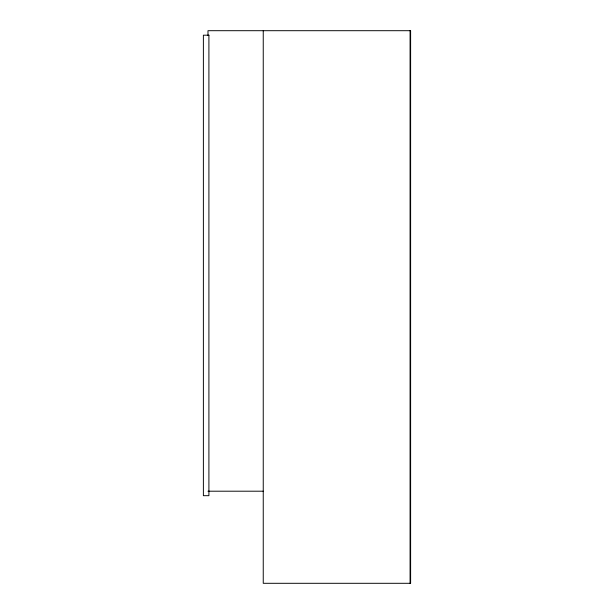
<?xml version="1.0" encoding="UTF-8"?>
<svg xmlns="http://www.w3.org/2000/svg" width="614" height="614" viewBox="0 0 614 614"><rect width="100%" height="100%" fill="white"/><g stroke="black" fill="none" stroke-linecap="round" stroke-linejoin="round"><path stroke-width="0.92" d="M207.985 491.2L263.245 491.2M410.075 30.7L410.075 583.269M263.245 30.7L263.245 583.3L410.62 583.3L410.62 30.7L207.985 30.7L207.985 35.497M208.906 35.19L203.38 35.19L203.38 495.69L208.906 495.69L208.906 35.19"/></g></svg>
